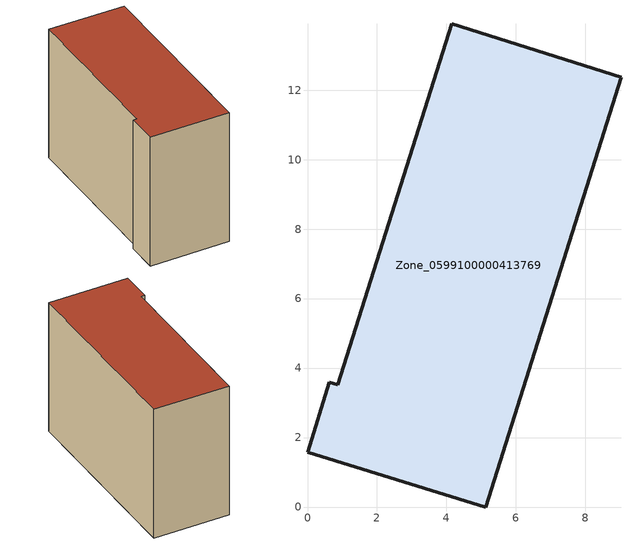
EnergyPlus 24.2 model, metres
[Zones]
Zone_0599100000413769
 floor ground (C_G): 5.12,0 0,1.58 0.62,3.6 0.88,3.52 4.15,13.9 9.02,12.37 z0
 wall outside (C_F): 0,1.58 5.12,0 9.02,12.37 4.15,13.9 0.88,3.52 0.62,3.6 0,1.58 z0:9.19
 roof outside (C_R): 4.15,13.9 0.88,3.52 0.62,3.6 0,1.58 5.12,0 9.02,12.37 z9.19
[BUILDING]
Pand.0599100000413769: North Axis=0; Terrain=City; Loads Convergence Tolerance Value=0.04; Temperature Convergence Tolerance Value=0.4; Solar Distribution=FullExterior; Maximum Number of Warmup Days=25; Minimum Number of Warmup Days=1
[Site:Location]
Rotterdam.The.Hague.AP_ZH_NLD Design_Conditions: Latitude=51.96; Longitude=4.45; Time Zone=1; Elevation=-4.5
[SITE:GROUNDTEMPERATURE:BUILDINGSURFACE]
18, 18, 18, 18, 18, 18, 18, 18, 18, 18, 18, 18
[MATERIAL] Thermal Absorptance=0.9; Solar Absorptance=0.7; Visible Absorptance=0.7
Name | Roughness | Thickness | Conductivity | Density | Specific Heat
G.TI.2006-2014 | MediumSmooth | 0.15 | 0.06 | 540 | 1210
F.TI.2006-2014 | Rough | 0.3 | 0.12 | 1920 | 840
R.TI.2006-2014 | MediumRough | 0.2 | 0.08 | 1500 | 1000
[CONSTRUCTION]
C_G: G.TI.2006-2014
C_F: F.TI.2006-2014
C_R: R.TI.2006-2014
[ZONE]
Zone_0599100000413769: Type=1; Multiplier=1; Ceiling Height=Autocalculate; Volume=Autocalculate; Floor Area=autocalculate; Part of Total Floor Area=Yes
[ZONEINFILTRATION:DESIGNFLOWRATE]
Infil_Zone_0599100000413769: Zone or ZoneList or Space or SpaceList=Zone_0599100000413769; Schedule=AlwaysOn; Design Flow Rate Calculation Method=Flow/Area; Flow Rate per Floor Area=0.0015; Constant Term Coefficient=1; Temperature Term Coefficient=0; Velocity Term Coefficient=0; Velocity Squared Term Coefficient=0
[HVACTEMPLATE:ZONE:IDEALLOADSAIRSYSTEM]
Zone_0599100000413769: Maximum Heating Supply Air Temperature=50; Minimum Cooling Supply Air Temperature=13; Maximum Heating Supply Air Humidity Ratio=0.0156; Minimum Cooling Supply Air Humidity Ratio=0.0077; Heating Limit=NoLimit; Cooling Limit=NoLimit; Dehumidification Control Type=ConstantSensibleHeatRatio; Cooling Sensible Heat Ratio=0.7; Dehumidification Setpoint=60; Humidification Control Type=None; Humidification Setpoint=30; Outdoor Air Method=None; Outdoor Air Flow Rate per Person=0.00944; Outdoor Air Flow Rate per Zone Floor Area=0; Outdoor Air Flow Rate per Zone=0; Demand Controlled Ventilation Type=None; Outdoor Air Economizer Type=NoEconomizer; Heat Recovery Type=None; Sensible Heat Recovery Effectiveness=0.7; Latent Heat Recovery Effectiveness=0.65
[ZONECONTROL:THERMOSTAT]
ThermostatControl_Zone_0599100000413769: Zone or ZoneList=Zone_0599100000413769; Control Type Schedule=DualSetpointControlType; Control 1=Thermostat_Zone_0599100000413769; Temperature Difference Between Cutout And Setpoint=0
[THERMOSTATSETPOINT:DUALSETPOINT]
Thermostat_Zone_0599100000413769: Heating Setpoint Temperature Schedule=HeatingSetpoint_Zone_0599100000413769; Cooling Setpoint Temperature Schedule=CoolingSetpoint_Zone_0599100000413769
[SCHEDULE:COMPACT]
HeatingSetpoint_Zone_0599100000413769: Through: 12/31, For: AllDays, Until: 24:00, 21
CoolingSetpoint_Zone_0599100000413769: Through: 12/31, For: AllDays, Until: 24:00, 24
DualSetpointControlType: Through: 12/31, For: AllDays, Until: 24:00, 4
AlwaysOn: Through: 12/31, For: AllDays, Until: 24:00, 1
